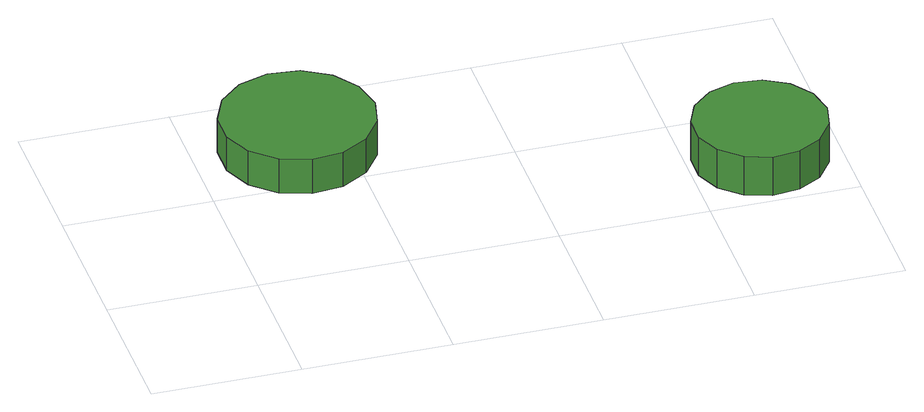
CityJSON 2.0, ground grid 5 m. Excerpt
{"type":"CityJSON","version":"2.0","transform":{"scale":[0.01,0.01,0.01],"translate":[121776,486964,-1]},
"CityObjects":{
"tree1":{"type":"SolitaryVegetationObject","attributes":{"function":"something"},"geometry":[{"type":"MultiSurface","lod":"1","boundaries":[[[0,1,2,3,4,5,6,7,8,9,10,11,12,13,14]],[[15,16,17,18,19,20,21,22,23,24,25,26,27,28,29]],[[0,29,28,1]],[[1,28,27,2]],[[2,27,26,3]],[[3,26,25,4]],[[4,25,24,5]],[[5,24,23,6]],[[6,23,22,7]],[[7,22,21,8]],[[8,21,20,9]],[[9,20,19,10]],[[10,19,18,11]],[[11,18,17,12]],[[12,17,16,13]],[[13,16,15,14]],[[14,15,29,0]]]}]},
"tree2":{"type":"SolitaryVegetationObject","attributes":{"function":"something"},"geometry":[{"type":"MultiSurface","lod":"1","boundaries":[[[30,31,32,33,34,35,36,37,38,39,40,41,42,43,44]],[[45,46,47,48,49,50,51,52,53,54,55,56,57,58,59]],[[30,59,58,31]],[[31,58,57,32]],[[32,57,56,33]],[[33,56,55,34]],[[34,55,54,35]],[[35,54,53,36]],[[36,53,52,37]],[[37,52,51,38]],[[38,51,50,39]],[[39,50,49,40]],[[40,49,48,41]],[[41,48,47,42]],[[42,47,46,43]],[[43,46,45,44]],[[44,45,59,30]]]}]},
"tree3":{"type":"SolitaryVegetationObject","attributes":{"function":"something"}}
},
"vertices":[
[596,707,174],[573,811,174],[511,897,174],[419,951,174],[313,962,174],[211,929,174],[132,858,174],[89,760,174],[89,654,174],[132,556,174],[211,485,174],[313,452,174],[419,463,174],[511,517,174],[573,603,174],[573,603,45],[511,517,45],[419,463,45],[313,452,45],[211,485,45],[132,556,45],[89,654,45],[89,760,45],[132,858,45],[211,929,45],[313,962,45],[419,951,45],[511,897,45],[573,811,45],[596,707,45],
[1962,252,189],[1942,343,189],[1888,418,189],[1808,464,189],[1716,474,189],[1628,445,189],[1559,383,189],[1522,299,189],[1522,206,189],[1559,122,189],[1628,60,189],[1716,31,189],[1808,41,189],[1888,87,189],[1942,162,189],[1942,162,43],[1888,87,43],[1808,41,43],[1716,31,43],[1628,60,43],[1559,122,43],[1522,206,43],[1522,299,43],[1559,383,43],[1628,445,43],[1716,474,43],[1808,464,43],[1888,418,43],[1942,343,43],[1962,252,43]
]}
